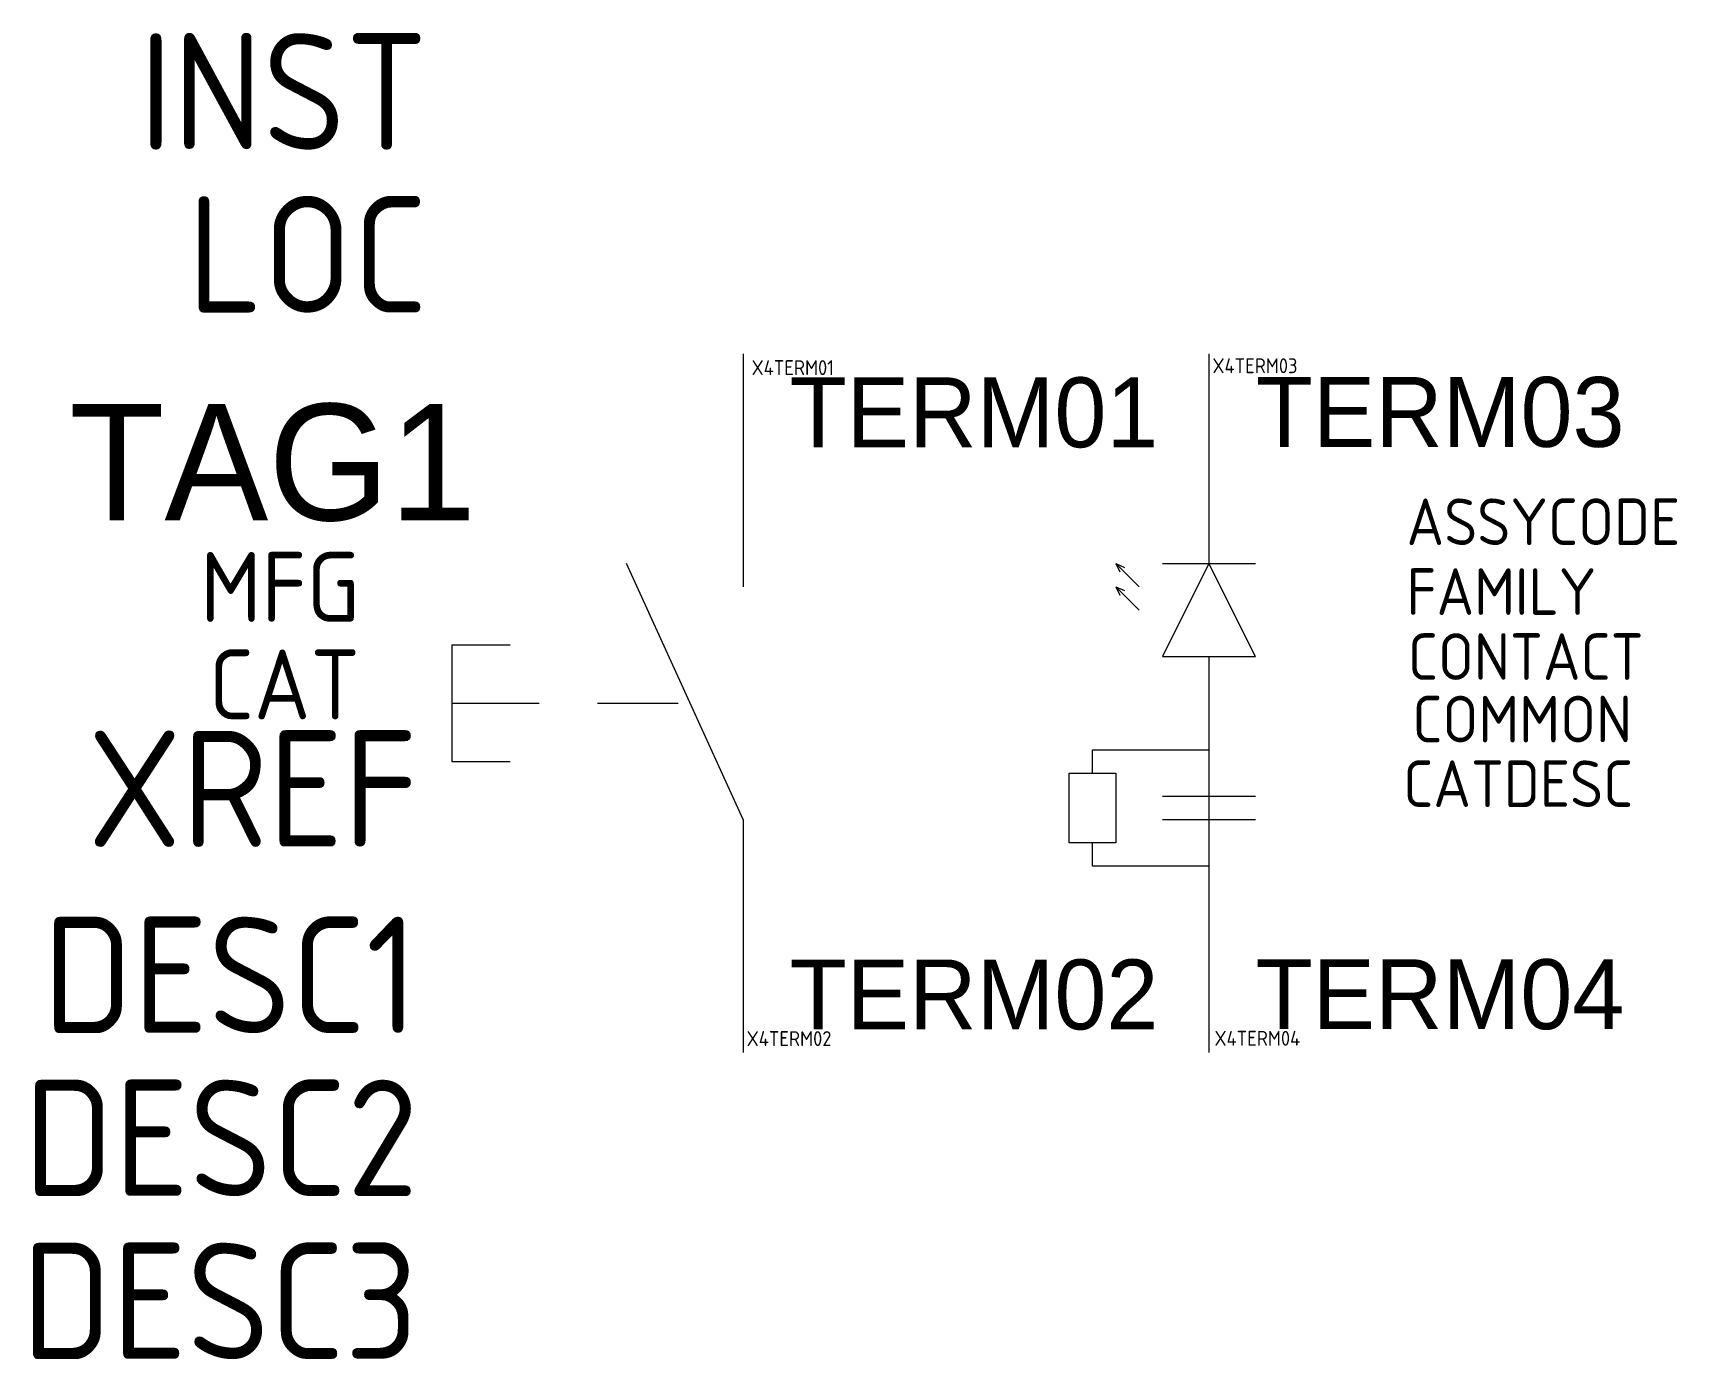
# Model space of a CAD drawing. Extents: x -25.2 to 10, y -14.1 to 14.4.
import ezdxf
from ezdxf.enums import TextEntityAlignment as Align

# ---------------------------------------------------------------- set-up
doc = ezdxf.new("R2010")
doc.units = 0
doc.header["$MEASUREMENT"] = 0
doc.styles.add('WD_IEC', font='isocp2.shx', dxfattribs={"width": 0.9, "height": 4})
pattern_1 = [(0, (-12.5, 8e-08), (0, 5), [24, -3, 0.5, -3])]

msp = doc.modelspace()

# ---------------------------------------------------------------- hatches: boundary and pattern name
h = msp.add_hatch()
h.set_pattern_fill('ACAD_ISO04W100', color=256)
h.set_pattern_definition(pattern_1)
h.paths.add_polyline_path([(1.061, 1.061, 0.4142), (-1.061, 1.061), (0, 0)])
h = msp.add_hatch()
h.set_pattern_fill('ACAD_ISO04W100', color=256)
h.set_pattern_definition(pattern_1)
h.paths.add_polyline_path([(-1.061, 1.061), (0, 0), (1.061, 1.061, 0.4142)])

# ---------------------------------------------------------------- linework, layer by layer
for p, q in [((-10, 7.5), (-10, 2.5)), ((0, 7.5), (0, 3)), ((-10, -2.5), (-12.5, 3)), ((-2, 3), (-1.5, 2.5)), ((-2, 3), (-1.913, 2.817)), ((-2, 3), (-1.814, 2.916)), ((-1, 3), (1, 3)), ((0, 3), (-1, 1)), ((1, 1), (0, 3)), ((-2, 2.5), (-1.5, 2)), ((-2, 2.5), (-1.913, 2.317)), ((-2, 2.5), (-1.814, 2.416)), ((-16.25, 1.25), (-16.25, -1.25)), ((-16.25, 1.25), (-15, 1.25)), ((-1, 1), (-1, 1)), ((-1, 1), (1, 1)), ((0, 1), (0, -7.5)), ((-16.25, 0), (-14.375, 0)), ((-13.125, 0), (-11.389, 0)), ((-2.5, -1.5), (-2.5, -1)), ((-2.5, -1), (0, -1)), ((-16.25, -1.25), (-15, -1.25)), ((-3, -3), (-3, -1.5)), ((-3, -1.5), (-2, -1.5)), ((-2, -1.5), (-2, -3)), ((-1, -2), (1, -2)), ((-10, -2.5), (-10, -7.5)), ((-1, -2.5), (1, -2.5)), ((-2, -3), (-3, -3)), ((-2.5, -3.5), (-2.5, -3)), ((0, -3.5), (-2.5, -3.5))]:
    msp.add_line(p, q)

# ---------------------------------------------------------------- texts
at = {"style": 'WD_IEC', "flags": 1}
for tag, text, height, p in [('INST', '', 2.5, (-16.766, 11.886)), ('LOC', '', 2.5, (-16.766, 8.386)), ('MFG', 'ACKO', 1.5, (-18.224, 1.746)), ('CAT', 'XB2-BW3x', 1.5, (-18.224, -0.347)), ('DESC1', '', 2.5, (-16.969, -7.086)), ('DESC2', '', 2.5, (-16.969, -10.586)), ('DESC3', '', 2.5, (-16.969, -14.086))]:
    msp.add_attdef(tag, text=text, height=height, dxfattribs=at).set_placement(p, align=Align.RIGHT)
for tag, p, s, height in [('X4TERM01', (-9.816, 7.045), '', 0.32), ('X4TERM03', (0.074, 7.085), '', 0.32), ('ASSYCODE', (4.239, 3.396), '', 1), ('FAMILY', (4.239, 1.896), 'PB_ACKO', 1), ('CONTACT', (4.269, 0.5), 'NO', 1), ('COMMON', (4.364, -0.842), '02', 1), ('CATDESC', (4.169, -2.229), '', 1), ('X4TERM02', (-9.922, -7.363), '', 0.32), ('X4TERM04', (0.118, -7.356), '', 0.32)]:
    msp.add_attdef(tag, p, s, height=height, dxfattribs=at)
for tag, p, s in [('TERM01', (-9, 5.495), '23'), ('TERM03', (1.004, 5.504), '2'), ('TERM02', (-9, -7.005), '24'), ('TERM04', (1, -7), '1')]:
    msp.add_attdef(tag, p, s, height=1.5)
msp.add_attdef('TAG1', text='S', height=2.5).set_placement((-15.729, 3.927), align=Align.RIGHT)
at = {"lineweight": 15, "style": 'WD_IEC', "flags": 1}
msp.add_attdef('XREF', text='', height=2.5, dxfattribs=at).set_placement((-16.969, -3.086), align=Align.RIGHT)

doc.saveas('drawing.dxf')
